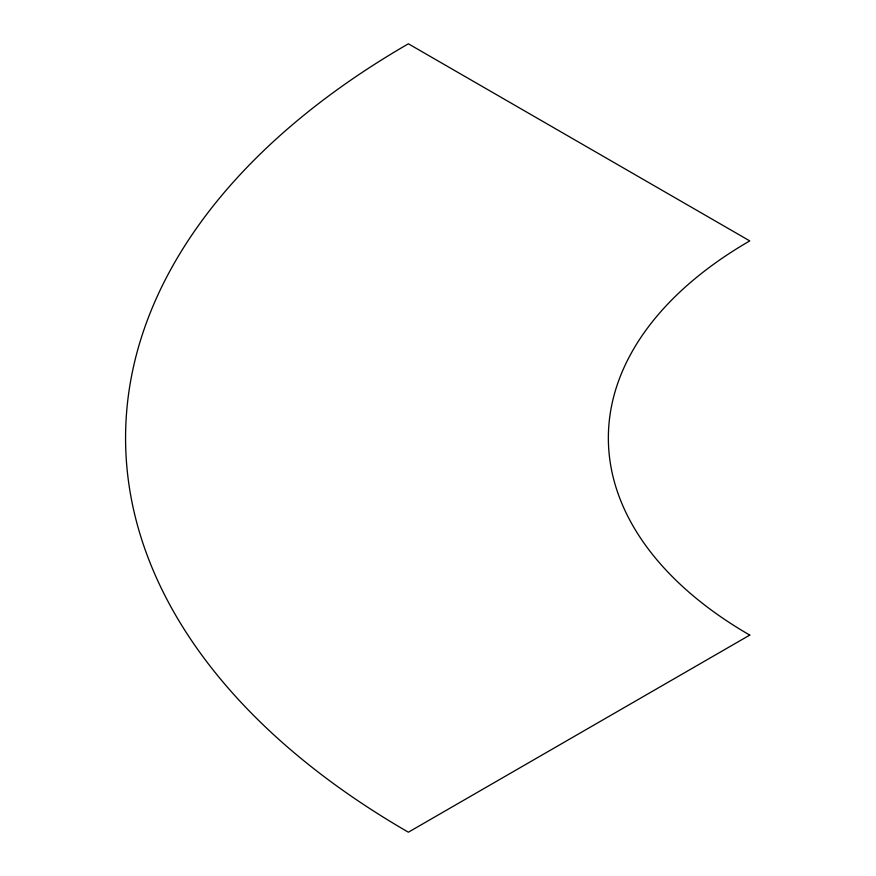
<?xml version="1.0" encoding="UTF-8"?>
<svg xmlns="http://www.w3.org/2000/svg" width="876" height="876" viewBox="0 0 876 876"><rect width="100%" height="100%" fill="white"/><g stroke="black" fill="none" stroke-linecap="round" stroke-linejoin="round"><path stroke-width="1.31" d="M749.768 635.1L408.38 832.2A965.593 557.486 0 0 1 408.38 43.8L749.768 240.9A482.796 278.743 0 0 0 749.768 635.1"/></g></svg>
